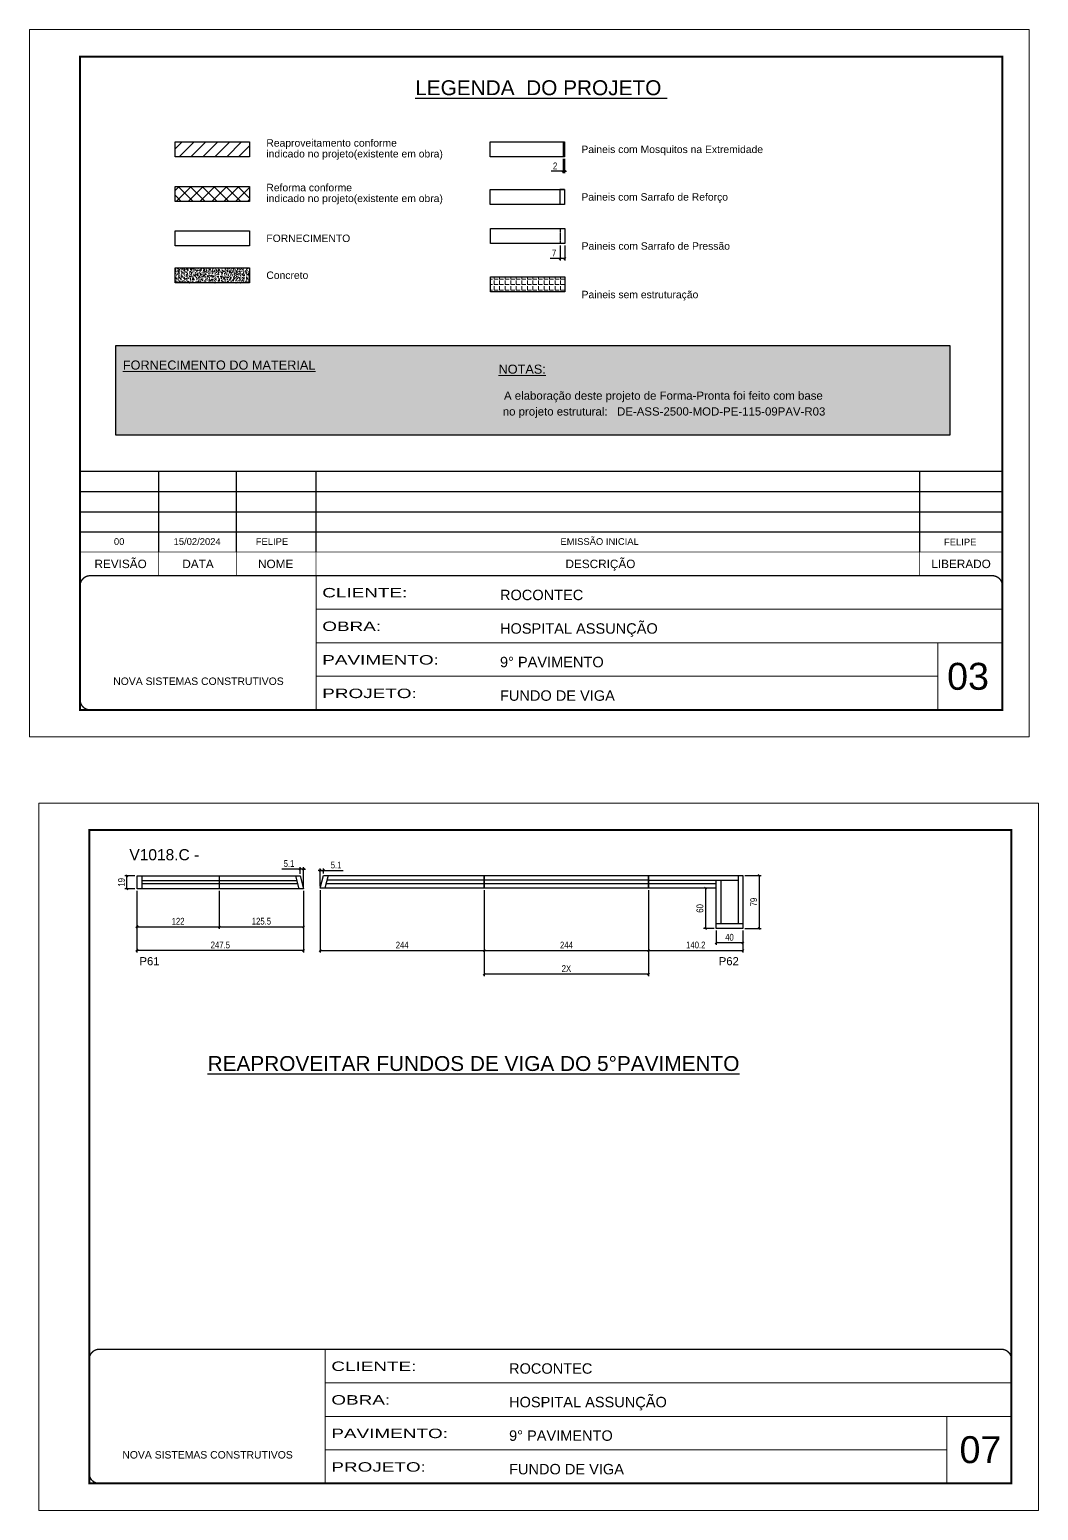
# Model space of a CAD drawing. Header units: millimetres. Extents: x 1513 to 7766, y 443 to 2642.
# Drawn here: x 4683 to 6181, y 443 to 2642 of the extents above; entities that cross this region are included whole.
import ezdxf
from ezdxf.enums import TextEntityAlignment as Align

# ---------------------------------------------------------------- set-up
doc = ezdxf.new("R2010")
doc.units = ezdxf.units.MM
for name, pattern in [('CONTINUO', [0]), ('DASHED', [0.75, 0.5, -0.25]), ('HIDDEN', [0.375, 0.25, -0.125])]:
    doc.linetypes.add(name, pattern=pattern)
for name, color, linetype in [('5', 5, 'Continuous'), ('COTA', 241, 'Continuous'), ('NOMENCLATURA', 7, 'Continuous'), ('Painéis', 200, 'Continuous'), ('SARR_2.2x7', 40, 'Continuous')]:
    doc.layers.add(name, color=color, linetype=linetype)
for name, color, linetype, lineweight in [('CARIMBO', 255, 'Continuous', 9), ('Folhas', 255, 'Continuous', 9), ('Hachura', 251, 'Continuous', 9), ('REAPROVEITAMENTO', 251, 'Continuous', 9), ('SARRAFO DE PRESSAO', 251, 'DASHED', 9)]:
    doc.layers.add(name, color=color, linetype=linetype, lineweight=lineweight)
doc.layers.add('Demarcação 2', color=7, linetype='Continuous', lineweight=9, true_color=0xe0e0e0)
doc.styles.add('ARIAL', font='arial.ttf')
doc.styles.add('COTA TECNICA', font='techl___.ttf', dxfattribs={"height": 10})
doc.styles.add('COTA TECNICA-50', font='techl___.ttf', dxfattribs={"height": 10})
doc.styles.get("Standard").update_dxf_attribs({"font": 'arial.ttf'})
doc.styles.add('Tecnologia', font='')
doc.styles.get('Tecnologia').set_extended_font_data('Forgotten Futurist')
doc.dimstyles.new('COTA PAINEL-50', dxfattribs={"dimtxt": 10, "dimasz": 3, "dimexe": 3, "dimexo": 3, "dimgap": 3, "dimtad": 1, "dimdec": 1, "dimzin": 12, "dimdsep": 46, "dimtxsty": 'COTA TECNICA-50', "dimblk1": 'OBLIQUE', "dimblk2": 'OBLIQUE', "dimsah": 1, "dimcen": 0.9, "dimclrd": 4, "dimclre": 4, "dimclrt": 240, "dimadec": 1, "dimazin": 3, "dimtfac": 1, "dimtdec": 1, "dimtmove": 0, "dimatfit": 3, "dimfxl": 1, "dimtolj": 1, "dimtzin": 12, "dimarcsym": 0})
doc.dimstyles.new('PAINEL', dxfattribs={"dimtxt": 10, "dimasz": 3, "dimexe": 3, "dimexo": 3, "dimgap": 3, "dimtad": 1, "dimdec": 1, "dimzin": 12, "dimdsep": 46, "dimtxsty": 'COTA TECNICA', "dimblk1": 'OBLIQUE', "dimblk2": 'OBLIQUE', "dimsah": 1, "dimcen": 0.9, "dimclrd": 4, "dimclre": 4, "dimclrt": 240, "dimadec": 1, "dimazin": 3, "dimtfac": 1, "dimtdec": 1, "dimtmove": 0, "dimatfit": 3, "dimfxl": 1, "dimtolj": 1, "dimtzin": 12, "dimarcsym": 0})

# ---------------------------------------------------------------- blocks, each defined once
blk = doc.blocks.new('9999999999')
at = {"color": 30, "linetype": 'CONTINUO'}
for p, q in [((98564.6, 34230.2), (98564.6, 34429.4)), ((98564.6, 34379.6), (99584, 34379.6)), ((98564.6, 34329.8), (99488, 34329.8)), ((99584, 34329.8), (99488, 34329.8)), ((99488, 34329.8), (99488, 34230.2)), ((98564.6, 34280), (99488, 34280))]:
    blk.add_line(p, q, dxfattribs=at)
at = {"color": 30, "linetype": 'CONTINUO', "const_width": 2}
blk.add_lwpolyline([(99584, 34230.2), (99584, 34414.4, 0.414214), (99569, 34429.4), (98229, 34429.4, 0.414214), (98214, 34414.4), (98214, 34245.2, 0.414214), (98229, 34230.2), (99584, 34230.2)], format="xyb", dxfattribs=at)
at = {"layer": 'Folhas'}
blk.add_lwpolyline([(98139, 34190.2), (99624, 34190.2), (99624, 35240.2), (98139, 35240.2)], close=True, dxfattribs=at)
at = {"layer": 'Folhas', "color": 30, "const_width": 3}
blk.add_lwpolyline([(98214, 34230.2), (99584, 34230.2), (99584, 35200.2), (98214, 35200.2)], close=True, dxfattribs=at)
at = {"color": 7, "linetype": 'Continuous', "ltscale": 5, "style": 'ARIAL'}
for s, height, p in [('ROCONTEC', 15.48, (98837.7, 34393.1)), ('HOSPITAL ASSUNÇÃO', 15.483, (98837.7, 34343.3)), ('9° PAVIMENTO', 15.483, (98837.7, 34293.5)), ('NOVA SISTEMAS CONSTRUTIVOS', 11.059, (98263.2, 34267.2)), ('FUNDO DE VIGA', 15.483, (98837.7, 34243.7))]:
    blk.add_text(s, height=height, dxfattribs=at).set_placement(p)
at = {"layer": 'Folhas', "color": 7, "style": 'Tecnologia', "width": 1.5}
for s, p in [('CLIENTE:', (98573.7, 34397.2)), ('OBRA:', (98573.7, 34347.3)), ('PAVIMENTO:', (98573.7, 34297.5)), ('PROJETO:', (98573.7, 34247.7))]:
    blk.add_text(s, height=14, dxfattribs=at).set_placement(p)
blk = doc.blocks.new('_Oblique')
at = {"color": 0, "linetype": 'ByBlock', "lineweight": -2}
blk.add_line((-0.5, -0.5), (0.5, 0.5), dxfattribs=at)
blk = doc.blocks.new('*D71')
at = {"layer": 'COTA', "color": 4, "lineweight": -2, "transparency": 16777216}
for p, q in [((5475.2, 2449.8), (5475.2, 2428.4)), ((5477.2, 2449.8), (5477.2, 2428.4)), ((5475.2, 2431.4), (5457.1, 2431.4)), ((5477.2, 2431.4), (5475.2, 2431.4)), ((5477.2, 2431.4), (5480.2, 2431.4))]:
    blk.add_line(p, q, dxfattribs=at)
at = {"layer": 'Defpoints', "color": 0, "transparency": 16777216}
for p in [(5475.2, 2452.8), (5477.2, 2452.8), (5475.2, 2431.4)]:
    blk.add_point(p, dxfattribs=at)
at = {"layer": 'COTA', "color": 4, "lineweight": -2, "transparency": 16777216, "xscale": 3, "yscale": 3, "zscale": 3}
blk.add_blockref('_Oblique', (5475.2, 2431.4), dxfattribs=at)
at = {"layer": 'COTA', "color": 4, "lineweight": -2, "transparency": 16777216, "xscale": 3, "yscale": 3, "zscale": 3, "rotation": 180}
blk.add_blockref('_Oblique', (5477.2, 2431.4), dxfattribs=at)
at = {"layer": 'COTA', "color": 240, "transparency": 16777216, "insert": (5463.2, 2439.4), "char_height": 10, "attachment_point": 5, "style": 'COTA TECNICA'}
blk.add_mtext('\\A1;2', dxfattribs=at)
blk = doc.blocks.new('*D72')
at = {"layer": 'COTA', "color": 4, "lineweight": -2, "transparency": 16777216}
for p, q in [((5470.6, 2321.4), (5470.6, 2298.9)), ((5477.6, 2321.4), (5477.6, 2298.9)), ((5470.6, 2301.9), (5455.8, 2301.9)), ((5477.6, 2301.9), (5470.6, 2301.9))]:
    blk.add_line(p, q, dxfattribs=at)
at = {"layer": 'Defpoints', "color": 0, "transparency": 16777216}
for p in [(5470.6, 2324.4), (5477.6, 2324.4), (5470.6, 2301.9)]:
    blk.add_point(p, dxfattribs=at)
at = {"layer": 'COTA', "color": 4, "lineweight": -2, "transparency": 16777216, "xscale": 3, "yscale": 3, "zscale": 3, "rotation": 180}
blk.add_blockref('_Oblique', (5470.6, 2301.9), dxfattribs=at)
at = {"layer": 'COTA', "color": 4, "lineweight": -2, "transparency": 16777216, "xscale": 3, "yscale": 3, "zscale": 3}
blk.add_blockref('_Oblique', (5477.6, 2301.9), dxfattribs=at)
at = {"layer": 'COTA', "color": 240, "transparency": 16777216, "insert": (5461.7, 2310), "char_height": 10, "attachment_point": 5, "style": 'COTA TECNICA'}
blk.add_mtext('\\A1;7', dxfattribs=at)
blk = doc.blocks.new('*D86')
at = {"layer": 'COTA', "color": 4, "linetype": 'ByBlock', "lineweight": -2, "transparency": 16777216}
for p, q in [((4842.1, 1363.2), (4842.1, 1271.5)), ((5089.6, 1363.2), (5089.6, 1271.5)), ((5089.6, 1274.5), (4842.1, 1274.5))]:
    blk.add_line(p, q, dxfattribs=at)
at = {"layer": 'Defpoints', "color": 0, "linetype": 'ByBlock', "transparency": 16777216}
for p in [(4842.1, 1366.2), (5089.6, 1366.2), (4842.1, 1274.5)]:
    blk.add_point(p, dxfattribs=at)
at = {"layer": 'COTA', "color": 4, "linetype": 'ByBlock', "lineweight": -2, "transparency": 16777216, "xscale": 3, "yscale": 3, "zscale": 3}
for p, rotation in [((4842.1, 1274.5), 180.0000000073876), ((5089.6, 1274.5), 7.387610523323929e-09)]:
    blk.add_blockref('_Oblique', p, dxfattribs=dict(at, rotation=rotation))
at = {"layer": 'COTA', "color": 240, "linetype": 'ByBlock', "transparency": 16777216, "insert": (4965.9, 1282.6), "char_height": 10, "attachment_point": 5, "rotation": 0, "style": 'COTA TECNICA-50'}
blk.add_mtext('\\A1;247.5', dxfattribs=at)
blk = doc.blocks.new('*D87')
at = {"layer": 'COTA', "color": 4, "linetype": 'ByBlock', "lineweight": -2, "transparency": 16777216}
for p, q in [((4842.1, 1363.2), (4842.1, 1306.8)), ((4964.1, 1363.2), (4964.1, 1306.8)), ((4842.1, 1309.8), (4964.1, 1309.8))]:
    blk.add_line(p, q, dxfattribs=at)
at = {"layer": 'Defpoints', "color": 0, "linetype": 'ByBlock', "transparency": 16777216}
for p in [(4842.1, 1366.2), (4964.1, 1366.2), (4964.1, 1309.8)]:
    blk.add_point(p, dxfattribs=at)
at = {"layer": 'COTA', "color": 4, "linetype": 'ByBlock', "lineweight": -2, "transparency": 16777216, "xscale": 3, "yscale": 3, "zscale": 3, "rotation": 180}
blk.add_blockref('_Oblique', (4842.1, 1309.8), dxfattribs=at)
at = {"layer": 'COTA', "color": 4, "linetype": 'ByBlock', "lineweight": -2, "transparency": 16777216, "xscale": 3, "yscale": 3, "zscale": 3}
blk.add_blockref('_Oblique', (4964.1, 1309.8), dxfattribs=at)
at = {"layer": 'COTA', "color": 240, "linetype": 'ByBlock', "transparency": 16777216, "insert": (4903.1, 1317.9), "char_height": 10, "attachment_point": 5, "style": 'COTA TECNICA-50'}
blk.add_mtext('\\A1;122', dxfattribs=at)
blk = doc.blocks.new('*D66')
at = {"layer": 'COTA', "color": 4, "linetype": 'ByBlock', "lineweight": -2, "transparency": 16777216}
for p, q in [((4964.1, 1363.2), (4964.1, 1306.8)), ((5089.6, 1363.2), (5089.6, 1306.8)), ((4964.1, 1309.8), (5089.6, 1309.8))]:
    blk.add_line(p, q, dxfattribs=at)
at = {"layer": 'Defpoints', "color": 0, "linetype": 'ByBlock', "transparency": 16777216}
for p in [(4964.1, 1366.2), (5089.6, 1366.2), (5089.6, 1309.8)]:
    blk.add_point(p, dxfattribs=at)
at = {"layer": 'COTA', "color": 4, "linetype": 'ByBlock', "lineweight": -2, "transparency": 16777216, "xscale": 3, "yscale": 3, "zscale": 3, "rotation": 180}
blk.add_blockref('_Oblique', (4964.1, 1309.8), dxfattribs=at)
at = {"layer": 'COTA', "color": 4, "linetype": 'ByBlock', "lineweight": -2, "transparency": 16777216, "xscale": 3, "yscale": 3, "zscale": 3}
blk.add_blockref('_Oblique', (5089.6, 1309.8), dxfattribs=at)
at = {"layer": 'COTA', "color": 240, "linetype": 'ByBlock', "transparency": 16777216, "insert": (5026.9, 1317.9), "char_height": 10, "attachment_point": 5, "style": 'COTA TECNICA-50'}
blk.add_mtext('\\A1;125.5', dxfattribs=at)
blk = doc.blocks.new('*D88')
at = {"layer": 'COTA', "color": 4, "linetype": 'ByBlock', "lineweight": -2, "transparency": 16777216}
for p, q in [((5084.5, 1395.3), (5057.3, 1395.3)), ((5084.5, 1388.2), (5084.5, 1398.3)), ((5089.6, 1395.3), (5084.5, 1395.3)), ((5089.6, 1369.2), (5089.6, 1398.3)), ((5089.6, 1395.3), (5092.6, 1395.3))]:
    blk.add_line(p, q, dxfattribs=at)
at = {"layer": 'Defpoints', "color": 0, "linetype": 'ByBlock', "transparency": 16777216}
for p in [(5084.5, 1395.3), (5084.5, 1385.2), (5089.6, 1366.2)]:
    blk.add_point(p, dxfattribs=at)
at = {"layer": 'COTA', "color": 4, "linetype": 'ByBlock', "lineweight": -2, "transparency": 16777216, "xscale": 3, "yscale": 3, "zscale": 3}
blk.add_blockref('_Oblique', (5084.5, 1395.3), dxfattribs=at)
at = {"layer": 'COTA', "color": 4, "linetype": 'ByBlock', "lineweight": -2, "transparency": 16777216, "xscale": 3, "yscale": 3, "zscale": 3, "rotation": 180}
blk.add_blockref('_Oblique', (5089.6, 1395.3), dxfattribs=at)
at = {"layer": 'COTA', "color": 240, "linetype": 'ByBlock', "transparency": 16777216, "insert": (5067.9, 1403.5), "char_height": 10, "attachment_point": 5, "style": 'COTA TECNICA-50'}
blk.add_mtext('\\A1;5.1', dxfattribs=at)
blk = doc.blocks.new('*D89')
at = {"layer": 'COTA', "color": 4, "linetype": 'ByBlock', "lineweight": -2, "transparency": 16777216}
for p, q in [((5114, 1363.9), (5114, 1271.5)), ((5358, 1363.9), (5358, 1271.5)), ((5114, 1274.5), (5358, 1274.5))]:
    blk.add_line(p, q, dxfattribs=at)
at = {"layer": 'Defpoints', "color": 0, "linetype": 'ByBlock', "transparency": 16777216}
for p in [(5114, 1366.9), (5358, 1366.9), (5358, 1274.5)]:
    blk.add_point(p, dxfattribs=at)
at = {"layer": 'COTA', "color": 4, "linetype": 'ByBlock', "lineweight": -2, "transparency": 16777216, "xscale": 3, "yscale": 3, "zscale": 3, "rotation": 180}
blk.add_blockref('_Oblique', (5114, 1274.5), dxfattribs=at)
at = {"layer": 'COTA', "color": 4, "linetype": 'ByBlock', "lineweight": -2, "transparency": 16777216, "xscale": 3, "yscale": 3, "zscale": 3}
blk.add_blockref('_Oblique', (5358, 1274.5), dxfattribs=at)
at = {"layer": 'COTA', "color": 240, "linetype": 'ByBlock', "transparency": 16777216, "insert": (5236, 1282.5), "char_height": 10, "attachment_point": 5, "style": 'COTA TECNICA-50'}
blk.add_mtext('\\A1;244', dxfattribs=at)
blk = doc.blocks.new('*D67')
at = {"layer": 'COTA', "color": 4, "linetype": 'ByBlock', "lineweight": -2, "transparency": 16777216}
for p, q in [((5358, 1363.9), (5358, 1271.5)), ((5602, 1363.9), (5602, 1271.5)), ((5358, 1274.5), (5602, 1274.5))]:
    blk.add_line(p, q, dxfattribs=at)
at = {"layer": 'Defpoints', "color": 0, "linetype": 'ByBlock', "transparency": 16777216}
for p in [(5358, 1366.9), (5602, 1366.9), (5602, 1274.5)]:
    blk.add_point(p, dxfattribs=at)
at = {"layer": 'COTA', "color": 4, "linetype": 'ByBlock', "lineweight": -2, "transparency": 16777216, "xscale": 3, "yscale": 3, "zscale": 3, "rotation": 180}
blk.add_blockref('_Oblique', (5358, 1274.5), dxfattribs=at)
at = {"layer": 'COTA', "color": 4, "linetype": 'ByBlock', "lineweight": -2, "transparency": 16777216, "xscale": 3, "yscale": 3, "zscale": 3}
blk.add_blockref('_Oblique', (5602, 1274.5), dxfattribs=at)
at = {"layer": 'COTA', "color": 240, "linetype": 'ByBlock', "transparency": 16777216, "insert": (5480, 1282.5), "char_height": 10, "attachment_point": 5, "style": 'COTA TECNICA-50'}
blk.add_mtext('\\A1;244', dxfattribs=at)
blk = doc.blocks.new('*D68')
at = {"layer": 'COTA', "color": 4, "linetype": 'ByBlock', "lineweight": -2, "transparency": 16777216}
for p, q in [((5358, 1363.9), (5358, 1236.5)), ((5602, 1363.9), (5602, 1236.5)), ((5602, 1239.5), (5358, 1239.5))]:
    blk.add_line(p, q, dxfattribs=at)
at = {"layer": 'Defpoints', "color": 0, "linetype": 'ByBlock', "transparency": 16777216}
for p in [(5358, 1366.9), (5602, 1366.9), (5358, 1239.5)]:
    blk.add_point(p, dxfattribs=at)
at = {"layer": 'COTA', "color": 4, "linetype": 'ByBlock', "lineweight": -2, "transparency": 16777216, "xscale": 3, "yscale": 3, "zscale": 3, "rotation": 180}
blk.add_blockref('_Oblique', (5358, 1239.5), dxfattribs=at)
at = {"layer": 'COTA', "color": 4, "linetype": 'ByBlock', "lineweight": -2, "transparency": 16777216, "xscale": 3, "yscale": 3, "zscale": 3}
blk.add_blockref('_Oblique', (5602, 1239.5), dxfattribs=at)
at = {"layer": 'COTA', "color": 240, "linetype": 'ByBlock', "transparency": 16777216, "insert": (5480, 1247.6), "char_height": 10, "attachment_point": 5, "style": 'COTA TECNICA-50'}
blk.add_mtext('\\A1;2X', dxfattribs=at)
blk = doc.blocks.new('*D90')
at = {"layer": 'COTA', "color": 4, "linetype": 'ByBlock', "lineweight": -2, "transparency": 16777216}
for p, q in [((5114, 1393.2), (5111, 1393.2)), ((5114, 1369.9), (5114, 1396.2)), ((5114, 1393.2), (5119.1, 1393.2)), ((5119.1, 1388.9), (5119.1, 1396.2)), ((5119.1, 1393.2), (5148.4, 1393.2))]:
    blk.add_line(p, q, dxfattribs=at)
at = {"layer": 'Defpoints', "color": 0, "linetype": 'ByBlock', "transparency": 16777216}
for p in [(5114, 1393.2), (5119.1, 1385.9), (5114, 1366.9)]:
    blk.add_point(p, dxfattribs=at)
at = {"layer": 'COTA', "color": 4, "linetype": 'ByBlock', "lineweight": -2, "transparency": 16777216, "xscale": 3, "yscale": 3, "zscale": 3}
blk.add_blockref('_Oblique', (5114, 1393.2), dxfattribs=at)
at = {"layer": 'COTA', "color": 4, "linetype": 'ByBlock', "lineweight": -2, "transparency": 16777216, "xscale": 3, "yscale": 3, "zscale": 3, "rotation": 180}
blk.add_blockref('_Oblique', (5119.1, 1393.2), dxfattribs=at)
at = {"layer": 'COTA', "color": 240, "linetype": 'ByBlock', "transparency": 16777216, "insert": (5137.8, 1401.3), "char_height": 10, "attachment_point": 5, "style": 'COTA TECNICA-50'}
blk.add_mtext('\\A1;5.1', dxfattribs=at)
blk = doc.blocks.new('*D91')
at = {"layer": 'COTA', "color": 4, "linetype": 'ByBlock', "lineweight": -2, "transparency": 16777216}
for p, q in [((5602, 1363.9), (5602, 1271.5)), ((5742.2, 1303.9), (5742.2, 1271.5)), ((5602, 1274.5), (5742.2, 1274.5))]:
    blk.add_line(p, q, dxfattribs=at)
at = {"layer": 'Defpoints', "color": 0, "linetype": 'ByBlock', "transparency": 16777216}
for p in [(5602, 1366.9), (5742.2, 1306.9), (5742.2, 1274.5)]:
    blk.add_point(p, dxfattribs=at)
at = {"layer": 'COTA', "color": 4, "linetype": 'ByBlock', "lineweight": -2, "transparency": 16777216, "xscale": 3, "yscale": 3, "zscale": 3, "rotation": 180}
blk.add_blockref('_Oblique', (5602, 1274.5), dxfattribs=at)
at = {"layer": 'COTA', "color": 4, "linetype": 'ByBlock', "lineweight": -2, "transparency": 16777216, "xscale": 3, "yscale": 3, "zscale": 3}
blk.add_blockref('_Oblique', (5742.2, 1274.5), dxfattribs=at)
at = {"layer": 'COTA', "color": 240, "linetype": 'ByBlock', "transparency": 16777216, "insert": (5672.1, 1282.6), "char_height": 10, "attachment_point": 5, "style": 'COTA TECNICA-50'}
blk.add_mtext('\\A1;140.2', dxfattribs=at)
blk = doc.blocks.new('*D92')
at = {"layer": 'COTA', "color": 4, "linetype": 'ByBlock', "lineweight": -2, "transparency": 16777216}
for p, q in [((5699.2, 1366.9), (5683.4, 1366.9)), ((5686.4, 1366.9), (5686.4, 1306.9)), ((5699.2, 1306.9), (5683.4, 1306.9))]:
    blk.add_line(p, q, dxfattribs=at)
at = {"layer": 'Defpoints', "color": 0, "linetype": 'ByBlock', "transparency": 16777216}
for p in [(5702.2, 1366.9), (5686.4, 1306.9), (5702.2, 1306.9)]:
    blk.add_point(p, dxfattribs=at)
at = {"layer": 'COTA', "color": 4, "linetype": 'ByBlock', "lineweight": -2, "transparency": 16777216, "xscale": 3, "yscale": 3, "zscale": 3}
for p, rotation in [((5686.4, 1366.9), 90), ((5686.4, 1306.9), 270)]:
    blk.add_blockref('_Oblique', p, dxfattribs=dict(at, rotation=rotation))
at = {"layer": 'COTA', "color": 240, "linetype": 'ByBlock', "transparency": 16777216, "insert": (5678.3, 1336.9), "char_height": 10, "attachment_point": 5, "rotation": 90, "style": 'COTA TECNICA-50'}
blk.add_mtext('\\A1;60', dxfattribs=at)
blk = doc.blocks.new('*D93')
at = {"layer": 'COTA', "color": 4, "linetype": 'ByBlock', "lineweight": -2, "transparency": 16777216}
for p, q in [((5745.2, 1385.9), (5769.3, 1385.9)), ((5766.3, 1385.9), (5766.3, 1306.9)), ((5745.2, 1306.9), (5769.3, 1306.9))]:
    blk.add_line(p, q, dxfattribs=at)
at = {"layer": 'Defpoints', "color": 0, "linetype": 'ByBlock', "transparency": 16777216}
for p in [(5742.2, 1385.9), (5742.2, 1306.9), (5766.3, 1306.9)]:
    blk.add_point(p, dxfattribs=at)
at = {"layer": 'COTA', "color": 4, "linetype": 'ByBlock', "lineweight": -2, "transparency": 16777216, "xscale": 3, "yscale": 3, "zscale": 3}
for p, rotation in [((5766.3, 1385.9), 90), ((5766.3, 1306.9), 270)]:
    blk.add_blockref('_Oblique', p, dxfattribs=dict(at, rotation=rotation))
at = {"layer": 'COTA', "color": 240, "linetype": 'ByBlock', "transparency": 16777216, "insert": (5758.2, 1346.4), "char_height": 10, "attachment_point": 5, "rotation": 90, "style": 'COTA TECNICA-50'}
blk.add_mtext('\\A1;79', dxfattribs=at)
blk = doc.blocks.new('*D94')
at = {"layer": 'COTA', "color": 4, "linetype": 'ByBlock', "lineweight": -2, "transparency": 16777216}
for p, q in [((5702.2, 1303.9), (5702.2, 1282.9)), ((5742.2, 1303.9), (5742.2, 1282.9)), ((5742.2, 1285.9), (5702.2, 1285.9))]:
    blk.add_line(p, q, dxfattribs=at)
at = {"layer": 'Defpoints', "color": 0, "linetype": 'ByBlock', "transparency": 16777216}
for p in [(5702.2, 1306.9), (5742.2, 1306.9), (5702.2, 1285.9)]:
    blk.add_point(p, dxfattribs=at)
at = {"layer": 'COTA', "color": 4, "linetype": 'ByBlock', "lineweight": -2, "transparency": 16777216, "xscale": 3, "yscale": 3, "zscale": 3, "rotation": 180}
blk.add_blockref('_Oblique', (5702.2, 1285.9), dxfattribs=at)
at = {"layer": 'COTA', "color": 4, "linetype": 'ByBlock', "lineweight": -2, "transparency": 16777216, "xscale": 3, "yscale": 3, "zscale": 3}
blk.add_blockref('_Oblique', (5742.2, 1285.9), dxfattribs=at)
at = {"layer": 'COTA', "color": 240, "linetype": 'ByBlock', "transparency": 16777216, "insert": (5722.2, 1294), "char_height": 10, "attachment_point": 5, "style": 'COTA TECNICA-50'}
blk.add_mtext('\\A1;40', dxfattribs=at)
blk = doc.blocks.new('*D95')
at = {"layer": 'COTA', "color": 4, "linetype": 'ByBlock', "lineweight": -2, "transparency": 16777216}
for p, q in [((4839.1, 1385.2), (4824, 1385.2)), ((4827, 1366.2), (4827, 1385.2)), ((4839.1, 1366.2), (4824, 1366.2))]:
    blk.add_line(p, q, dxfattribs=at)
at = {"layer": 'Defpoints', "color": 0, "linetype": 'ByBlock', "transparency": 16777216}
for p in [(4827, 1385.2), (4842.1, 1385.2), (4842.1, 1366.2)]:
    blk.add_point(p, dxfattribs=at)
at = {"layer": 'COTA', "color": 4, "linetype": 'ByBlock', "lineweight": -2, "transparency": 16777216, "xscale": 3, "yscale": 3, "zscale": 3}
for p, rotation in [((4827, 1385.2), 90), ((4827, 1366.2), 270)]:
    blk.add_blockref('_Oblique', p, dxfattribs=dict(at, rotation=rotation))
at = {"layer": 'COTA', "color": 240, "linetype": 'ByBlock', "transparency": 16777216, "insert": (4819, 1375.7), "char_height": 10, "attachment_point": 5, "rotation": 90, "style": 'COTA TECNICA-50'}
blk.add_mtext('\\A1;19', dxfattribs=at)

msp = doc.modelspace()

# ---------------------------------------------------------------- hatches: boundary and pattern name
at = {"layer": 'COTA', "linetype": 'Continuous', "ltscale": 200}
h = msp.add_hatch(dxfattribs=at)
h.set_pattern_fill('AR-CONC', color=256, scale=0.9)
h.set_pattern_definition([(50, (-98924.0785, -32568.3765), (6.45534164, -0.56476921), [0.675, -7.425]), (355, (-98924.0785, -32568.3765), (-1.248762, 6.7697292), [0.54, -5.94]), (100.4514445, (-98923.5406, -32568.4235), (5.20657962, 6.20495992), [0.57366173, -6.310279]), (46.1842, (-98924.0785, -32566.5765), (9.605172, -1.4896735), [1.0125, -11.1375]), (96.6356355, (-98923.278, -32566.701), (8.4119575, 8.7670674), [0.8604931, -9.4654238]), (351.184164, (-98924.079, -32566.576), (8.4119575, 8.7670674), [0.81, -8.91]), (21, (-98923.1785, -32567.0265), (5.37216347, -3.62357002), [0.675, -7.425]), (326, (-98923.1785, -32567.0265), (2.189838, 6.5263504), [0.54, -5.94]), (71.451445, (-98922.731, -32567.3284), (7.5620014, 2.90278038), [0.5736617, -6.310279]), (37.5, (-98924.0785, -32568.3765), (0.1094387, 2.996044684), [0, -5.868, 0, -6.03, 0, -5.9625]), (7.5, (-98924.0785, -32568.3765), (2.36762584, 3.54970541), [0, -3.438, 0, -5.733, 0, -2.2725]), (327.5, (-98926.0855, -32568.3765), (4.804401926, -0.202993846), [0, -2.25, 0, -7.02, 0, -9.315]), (317.5, (-98926.9855, -32568.3765), (5.24867552, 0.90094484), [0, -2.925, 0, -4.662, 0, -6.615])])
h.paths.add_polyline_path([(5009.24, 2265.95), (5009.24, 2288.21), (4898.67, 2288.21), (4898.67, 2265.95)])
at = {"layer": 'Demarcação 2'}
h = msp.add_hatch(color=8, dxfattribs=at)
h.set_gradient(color1=(112, 112, 112), one_color=1, tint=1, name='SPHERICAL')
h.paths.add_polyline_path([(4810.74, 2172.81), (6049.68, 2172.81), (6049.68, 2039.8), (4810.74, 2039.8)])
at = {"layer": 'Hachura'}
h = msp.add_hatch(dxfattribs=at)
h.set_pattern_fill('ANGLE', color=256, scale=30)
h.set_pattern_definition([(0, (-98924.0785, -32568.3765), (0, 8.25), [6, -2.25]), (90, (-98924.0785, -32568.3765), (-8.25, 5e-16), [6, -2.25])])
h.paths.add_polyline_path([(5477.57, 2274.59), (5367, 2274.59), (5367, 2252.34), (5477.57, 2252.34)])
at = {"layer": 'REAPROVEITAMENTO'}
h = msp.add_hatch(dxfattribs=at)
h.set_pattern_fill('ANSI31', color=256, scale=100, style=0)
h.set_pattern_definition([(45, (5948.947, 5653.836), (-8.838835, 8.838835), [])])
h.paths.add_polyline_path([(4898.67, 2475.05), (4898.67, 2452.8), (5009.24, 2452.8), (5009.24, 2475.05)])
h = msp.add_hatch(dxfattribs=at)
h.set_pattern_fill('ANSI37', color=256, scale=100, style=0)
h.set_pattern_definition([(45, (-94957.07, -32363.9), (-8.8388348, 8.8388348), []), (135, (-94957.07, -32363.9), (-8.8388348, -8.8388348), [])])
h.paths.add_polyline_path([(4898.67, 2408.81), (4898.67, 2386.56), (5009.24, 2386.56), (5009.24, 2408.81)])

# ---------------------------------------------------------------- linework, layer by layer
at = {"color": 30}
for p, q in [((4757.57, 1985.97), (6127.57, 1985.97)), ((4874.33, 1865.97), (4874.33, 1985.97)), ((4989.99, 1865.97), (4989.99, 1985.97)), ((5108.15, 1865.97), (5108.15, 1985.97)), ((6004.91, 1865.97), (6004.91, 1985.97)), ((4757.57, 1955.97), (6127.57, 1955.97)), ((4757.57, 1925.97), (6127.57, 1925.97)), ((4757.57, 1895.97), (6127.57, 1895.97))]:
    msp.add_line(p, q, dxfattribs=at)
msp.add_lwpolyline([(4810.74, 2172.81), (6049.68, 2172.81), (6049.68, 2039.8), (4810.74, 2039.8)], close=True, dxfattribs=at)
at = {"color": 30, "const_width": 1}
for points in [[(4757.57, 1865.97), (6127.57, 1865.97)], [(4874.33, 1865.97), (4874.33, 1830.97)], [(4989.99, 1865.97), (4989.99, 1830.97)], [(5108.15, 1865.97), (5108.15, 1830.97)], [(6004.91, 1865.97), (6004.91, 1830.97)]]:
    msp.add_lwpolyline(points, dxfattribs=at)
at = {"layer": 'COTA', "linetype": 'Continuous', "ltscale": 200}
msp.add_lwpolyline([(4898.67, 2288.21), (5009.24, 2288.21), (5009.24, 2265.95), (4898.67, 2265.95)], close=True, dxfattribs=at)
at = {"layer": 'Painéis', "linetype": 'Continuous'}
msp.add_line((5475.21, 2475.05), (5475.21, 2452.8), dxfattribs=at)
at = {"layer": 'Painéis', "linetype": 'ByBlock'}
msp.add_line((4964.13, 1385.18), (4964.13, 1366.18), dxfattribs=at)
at = {"layer": 'Painéis', "linetype": 'Continuous'}
for points in [[(4898.67, 2475.05), (5009.24, 2475.05), (5009.24, 2452.8), (4898.67, 2452.8)], [(5366.64, 2475.05), (5477.21, 2475.05), (5477.21, 2452.8), (5366.64, 2452.8)], [(4898.67, 2408.81), (5009.24, 2408.81), (5009.24, 2386.56), (4898.67, 2386.56)], [(5366.64, 2404.45), (5477.21, 2404.45), (5477.21, 2382.2), (5366.64, 2382.2)], [(4898.67, 2343.01), (5009.24, 2343.01), (5009.24, 2320.76), (4898.67, 2320.76)], [(5367, 2346.62), (5477.57, 2346.62), (5477.57, 2324.37), (5367, 2324.37)], [(5367, 2274.59), (5477.57, 2274.59), (5477.57, 2252.34), (5367, 2252.34)], [(4842.13, 1385.18), (5084.51, 1385.18), (5089.63, 1366.18), (4842.13, 1366.18)], [(5119.07, 1385.93), (5357.97, 1385.93), (5357.97, 1366.93), (5113.97, 1366.93)], [(5357.97, 1385.93), (5601.97, 1385.93), (5601.97, 1366.93), (5357.97, 1366.93)]]:
    msp.add_lwpolyline(points, close=True, dxfattribs=at)
at = {"layer": 'Painéis', "linetype": 'ByBlock'}
msp.add_lwpolyline([(5601.97, 1385.93), (5742.22, 1385.93), (5742.22, 1306.93), (5702.22, 1306.93), (5702.22, 1366.93), (5601.97, 1366.93), (5601.97, 1385.93)], dxfattribs=at)
at = {"layer": 'SARR_2.2x7', "linetype": 'Continuous'}
for p, q in [((5477.21, 2404.45), (5470.21, 2404.45)), ((5477.21, 2382.2), (5470.21, 2382.2)), ((4849.13, 1385.18), (4849.13, 1366.18)), ((5077.51, 1385.18), (5082.63, 1366.18)), ((5126.07, 1385.93), (5120.97, 1366.93)), ((5735.24, 1385.93), (5735.24, 1313.93)), ((4849.13, 1378.18), (5079.39, 1378.18)), ((5080.74, 1373.18), (4849.13, 1373.18)), ((5122.85, 1373.93), (5357.97, 1373.93)), ((5357.97, 1378.93), (5124.19, 1378.93)), ((5601.97, 1378.93), (5357.97, 1378.93)), ((5357.97, 1373.93), (5601.97, 1373.93)), ((5601.97, 1378.93), (5735.24, 1378.93)), ((5601.97, 1373.93), (5702.22, 1373.93)), ((5702.22, 1366.93), (5702.22, 1378.93)), ((5709.19, 1378.93), (5709.19, 1313.93)), ((5742.22, 1313.93), (5702.22, 1313.93))]:
    msp.add_line(p, q, dxfattribs=at)
at = {"layer": 'SARR_2.2x7'}
for p, q in [((5470.21, 2404.45), (5470.21, 2382.2)), ((5477.21, 2404.45), (5477.21, 2382.2))]:
    msp.add_line(p, q, dxfattribs=at)
at = {"layer": 'SARR_2.2x7', "linetype": 'HIDDEN'}
msp.add_line((5470.57, 2346.62), (5470.57, 2324.37), dxfattribs=at)

# ---------------------------------------------------------------- block references
at = {"layer": 'SARRAFO DE PRESSAO', "color": 6, "linetype": 'ByBlock'}
for p in [(-93456.41, -32598.48), (-93442.91, -33747.05)]:
    msp.add_blockref('9999999999', p, dxfattribs=at)

# ---------------------------------------------------------------- texts
at = {"color": 0, "linetype": 'Continuous', "ltscale": 5, "style": 'ARIAL'}
for s, p in [('%%ULEGENDA  DO PROJETO ', (5442.48, 2544.4)), ('%%UREAPROVEITAR FUNDOS DE VIGA DO 5°PAVIMENTO', (5341.93, 1095.58))]:
    msp.add_text(s, height=22.1184, dxfattribs=at).set_placement(p, align=Align.CENTER)
at = {"style": 'ARIAL'}
for s, p in [('REVISÃO', (4817.75, 1848.47)), ('DATA', (4932.73, 1848.47)), ('NOME', (5048.09, 1848.47)), ('DESCRIÇÃO', (5530.54, 1848.47)), ('LIBERADO', (6066.21, 1848.47))]:
    msp.add_text(s, height=12.5, dxfattribs=at).set_placement(p, align=Align.MIDDLE_CENTER)
at = {"layer": '5', "linetype": 'Continuous'}
for s, p in [('P61', (4845.79, 1252.58)), ('P62', (5706.3, 1252.58))]:
    msp.add_text(s, height=12, rotation=359.99996, dxfattribs=at).set_placement(p)
at = {"layer": 'CARIMBO', "style": 'ARIAL'}
for s, p in [('indicado no projeto(existente em obra)', (5034.24, 2457.41)), ('Reaproveitamento conforme ', (5034.24, 2473.5)), ('Paineis com Mosquitos na Extremidade', (5502.21, 2463.92)), ('indicado no projeto(existente em obra)', (5034.24, 2391.18)), ('Reforma conforme ', (5034.24, 2407.26)), ('Paineis com Sarrafo de Reforço', (5502.21, 2393.32)), ('FORNECIMENTO', (5034.24, 2331.88)), ('Paineis com Sarrafo de Pressão', (5502.57, 2320.43)), ('Concreto', (5034.24, 2277.08)), ('Paineis sem estruturação', (5502.57, 2248.4))]:
    msp.add_text(s, height=11, dxfattribs=at).set_placement(p, align=Align.MIDDLE_LEFT)
at = {"layer": 'CARIMBO', "color": 5, "style": 'ARIAL'}
for s, height, p in [('%%UFORNECIMENTO DO MATERIAL', 13.5, (4821.09, 2136.94)), ('%%UNOTAS:', 13.5, (5379.17, 2130.82)), ('  A elaboração deste projeto de Forma-Pronta foi feito com base', 12.15, (5377.81, 2092.21)), ('  no projeto estrutural:', 12.15, (5375.99, 2068.73))]:
    msp.add_text(s, height=height, dxfattribs=at).set_placement(p)
at = {"layer": 'CARIMBO', "color": 1, "style": 'ARIAL'}
msp.add_text('DE-ASS-2500-MOD-PE-115-09PAV-R03', height=12.15, dxfattribs=at).set_placement((5555.21, 2068.73))
at = {"layer": 'CARIMBO', "style": 'ARIAL'}
for s, height, p in [('00', 10, (4807.84, 1876.65)), ('15/02/2024', 10, (4896.48, 1876.65)), ('FELIPE', 10, (5018.52, 1876.65)), ('EMISSÃO INICIAL', 10, (5471.07, 1876.65)), ('07', 40, (6063.93, 513.3))]:
    msp.add_text(s, height=height, dxfattribs=at).set_placement(p)
at = {"layer": 'CARIMBO', "color": 7, "style": 'ARIAL'}
msp.add_text('03', height=40, dxfattribs=at).set_placement((6045.48, 1661.53))
at = {"layer": 'CARIMBO', "style": 'ARIAL'}
msp.add_attdef('FELIPE', text='', height=10, dxfattribs=at).set_placement((6064.92, 1880.97), align=Align.MIDDLE_CENTER)
at = {"layer": 'NOMENCLATURA', "linetype": 'Continuous'}
msp.add_text('V1018.C -', height=16.5, dxfattribs=at).set_placement((4830.77, 1408.42))

# ---------------------------------------------------------------- dimensions: what is measured, and where the dimension line sits
at = {"layer": 'COTA'}
for base, p1, p2, picture, middle in [((5475.21, 2431.38), (5477.21, 2452.8), (5475.21, 2452.8), '*D71', (5463.15, 2439.38)), ((5470.57, 2301.88), (5477.57, 2324.37), (5470.57, 2324.37), '*D72', (5461.71, 2309.96))]:
    dim = msp.add_linear_dim(base=base, p1=p1, p2=p2, dimstyle='PAINEL', dxfattribs=at)
    dim.commit()
    dim.dimension.update_dxf_attribs({"geometry": picture, "text_midpoint": middle})
at = {"layer": 'COTA', "linetype": 'ByBlock'}
for base, p1, p2, picture, middle in [((5084.51, 1395.34), (5089.63, 1366.18), (5084.51, 1385.18), '*D88', (5067.89, 1403.45)), ((4964.13, 1309.83), (4842.13, 1366.18), (4964.13, 1366.18), '*D87', (4903.13, 1317.89)), ((5089.63, 1309.83), (4964.13, 1366.18), (5089.63, 1366.18), '*D66', (5026.88, 1317.94)), ((5742.2179, 1274.4668), (5601.9696, 1366.9326), (5742.2179, 1306.9326), '*D91', (5672.0938, 1282.5691)), ((5702.22, 1285.88), (5742.22, 1306.93), (5702.22, 1306.93), '*D94', (5722.22, 1293.98))]:
    dim = msp.add_linear_dim(base=base, p1=p1, p2=p2, dimstyle='COTA PAINEL-50', override={"dimarcsym": 1}, dxfattribs=at)
    dim.commit()
    dim.dimension.update_dxf_attribs({"geometry": picture, "text_midpoint": middle})
dim = msp.add_linear_dim(base=(5113.97, 1393.24), p1=(5119.07, 1385.93), p2=(5113.97, 1366.93), dimstyle='COTA PAINEL-50', override={"dimarcsym": 1}, dxfattribs=at)
dim.commit()
dim.dimension.update_dxf_attribs({"geometry": '*D90', "text_midpoint": (5137.83, 1393.24), "dimtype": 160})
for base, p1, p2, picture, middle in [((4827.04, 1385.18), (4842.13, 1366.18), (4842.13, 1385.18), '*D95', (4818.95, 1375.68)), ((5766.26, 1306.93), (5742.22, 1385.93), (5742.22, 1306.93), '*D93', (5758.16, 1346.43)), ((5686.39, 1306.93), (5702.22, 1366.93), (5702.22, 1306.93), '*D92', (5678.29, 1336.93))]:
    dim = msp.add_linear_dim(base=base, p1=p1, p2=p2, angle=90, dimstyle='COTA PAINEL-50', override={"dimarcsym": 1}, dxfattribs=at)
    dim.commit()
    dim.dimension.update_dxf_attribs({"geometry": picture, "text_midpoint": middle})
for p1, p2, distance, picture, middle in [((5089.63, 1366.18), (4842.13, 1366.18), 91.71, '*D86', (4965.88, 1282.58)), ((5113.97, 1366.93), (5357.97, 1366.93), -92.47, '*D89', (5235.97, 1282.54)), ((5357.97, 1366.93), (5601.97, 1366.93), -92.47, '*D67', (5479.97, 1282.54))]:
    dim = msp.add_aligned_dim(p1=p1, p2=p2, distance=distance, dimstyle='COTA PAINEL-50', override={"dimarcsym": 1}, dxfattribs=at)
    dim.commit()
    dim.dimension.update_dxf_attribs({"geometry": picture, "text_midpoint": middle})
dim = msp.add_linear_dim(base=(5357.97, 1239.51), p1=(5601.97, 1366.93), p2=(5357.97, 1366.93), text='2X', dimstyle='COTA PAINEL-50', override={"dimarcsym": 1}, dxfattribs=at)
dim.commit()
dim.dimension.update_dxf_attribs({"geometry": '*D68', "text_midpoint": (5479.97, 1247.57)})

doc.saveas('drawing.dxf')
